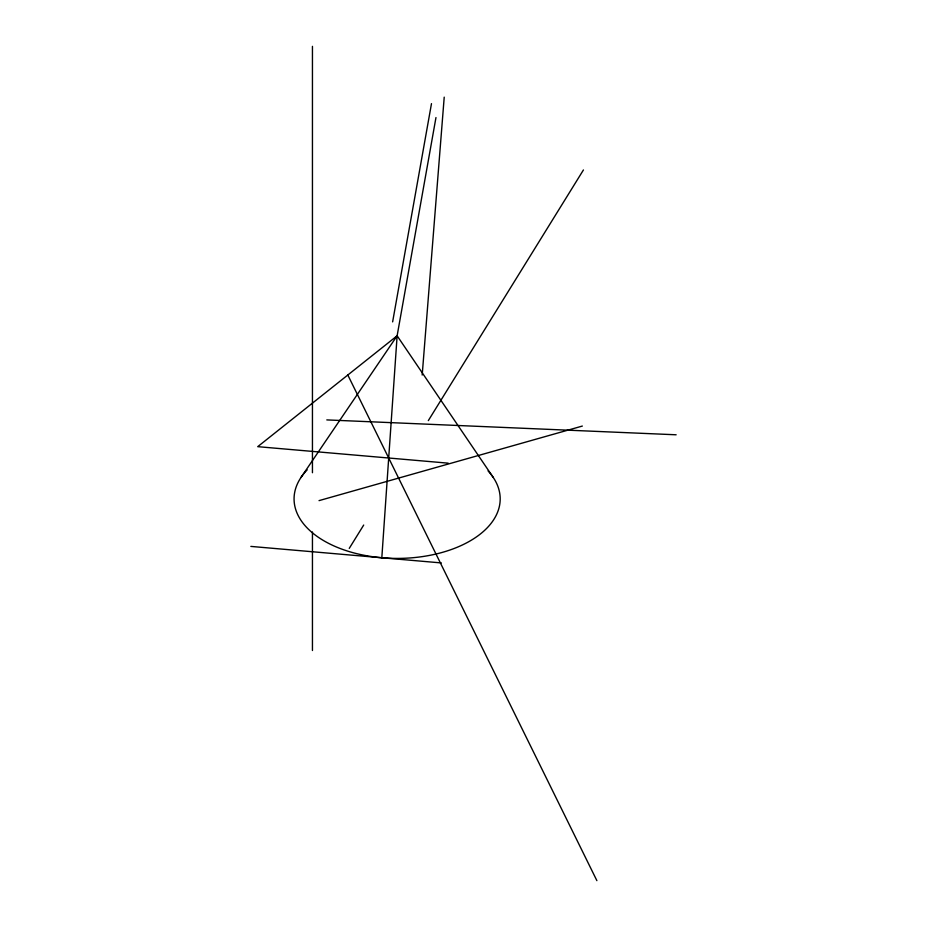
<?xml version="1.0" encoding="UTF-8"?>
<svg xmlns="http://www.w3.org/2000/svg" width="927" height="927" viewBox="0 0 927 927"><rect width="100%" height="100%" fill="white"/><g stroke="black" fill="none" stroke-linecap="round" stroke-linejoin="round"><path stroke-width="1.39" d="M381.82 557.764L397.127 335.794L435.968 117.555M422.191 375.041L444.218 97.15M392.631 321.878L431.484 103.639M349.247 548.39L363.697 525.053M428.32 420.615L583.431 169.965M300.939 477.556L397.127 335.794L493.245 477.451M397.127 335.794L257.729 446.663L448.193 463.164M319.039 500.626L582.353 426.061M326.802 419.908L676.142 434.786M250.858 546.409L441.322 562.921M347.81 375.006L596.884 880.65M312.445 46.35L312.445 472.724M312.445 531.982L312.445 650.511M488.077 470.928A103.059 59.502 0 0 1 396.072 558.413A103.059 59.502 0 0 1 307.173 469.873"/></g></svg>
